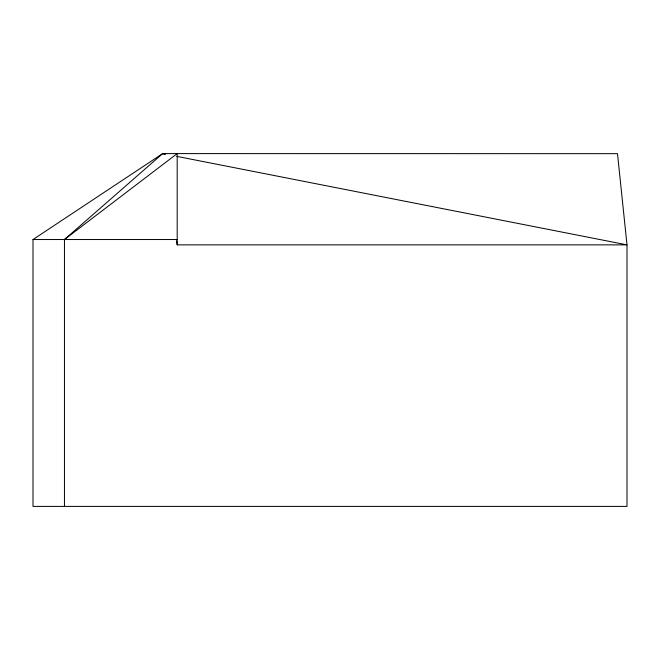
<?xml version="1.0" encoding="UTF-8"?>
<svg xmlns="http://www.w3.org/2000/svg" width="660" height="660" viewBox="0 0 660 660"><rect width="100%" height="100%" fill="white"/><g stroke="black" fill="none" stroke-linecap="round" stroke-linejoin="round"><path stroke-width="0.99" d="M64.457 506.401L64.457 239.53L162.673 153.599L617.496 153.664L627 244.868L627 506.401L33 506.401L33 239.53L162.673 153.599L165.701 154.192M64.457 239.53L177.194 153.599L177.194 244.868L627 244.868L176.831 156.379M33 239.53L177.194 239.53M162.673 153.599L164.686 154.011M176.55 240.809L177.194 244.868"/></g></svg>
